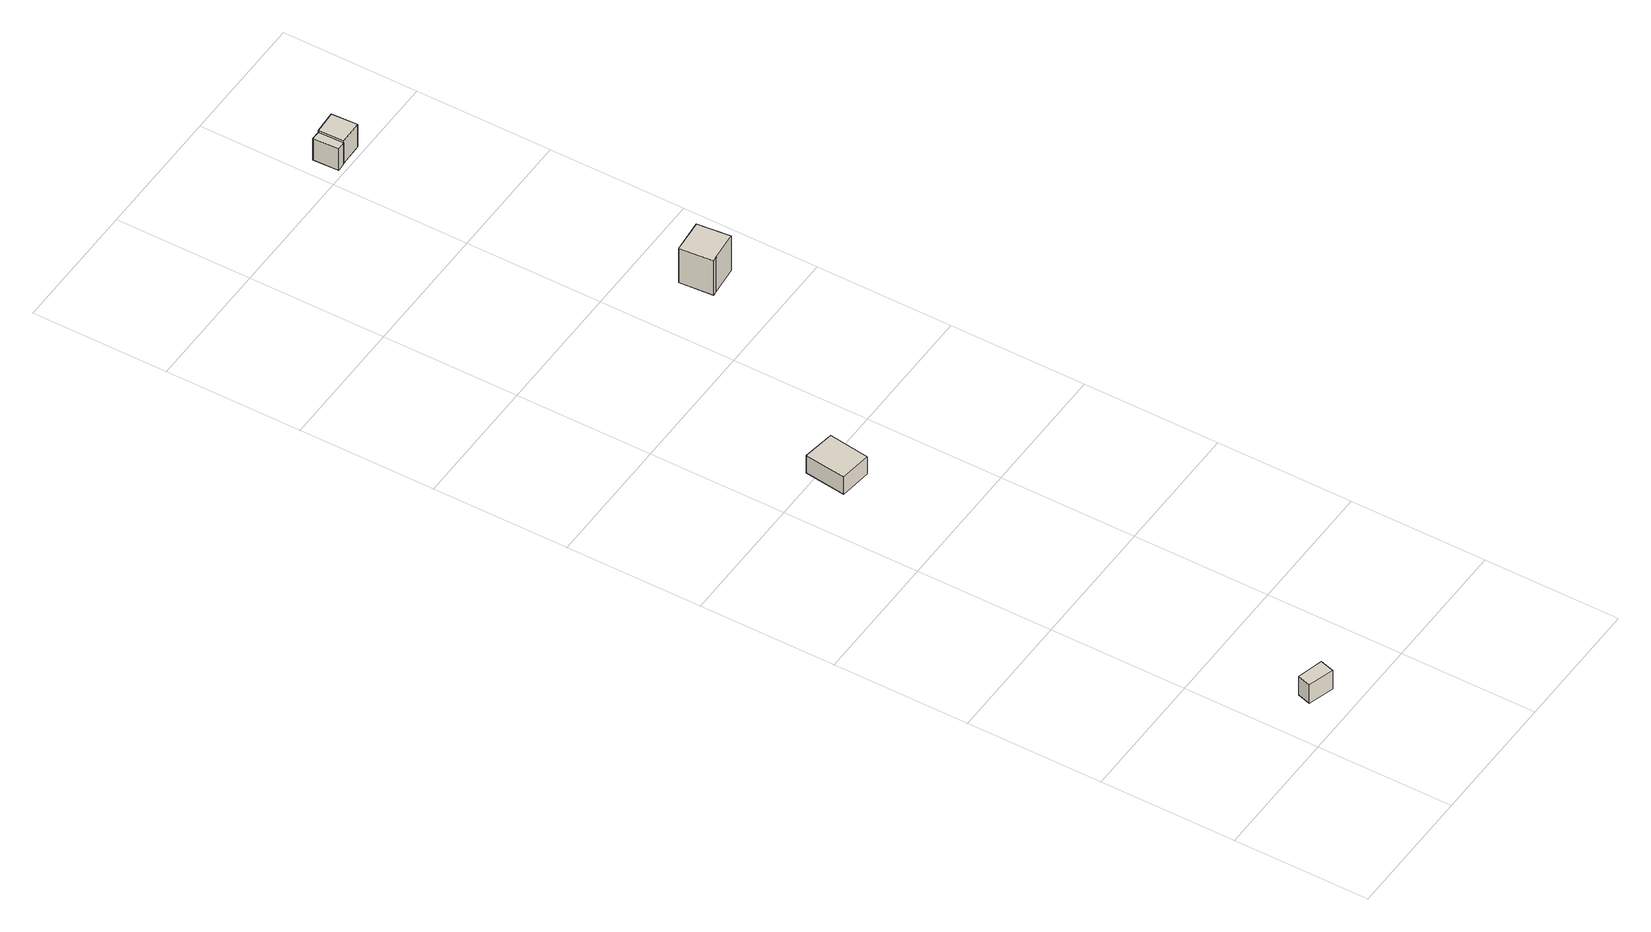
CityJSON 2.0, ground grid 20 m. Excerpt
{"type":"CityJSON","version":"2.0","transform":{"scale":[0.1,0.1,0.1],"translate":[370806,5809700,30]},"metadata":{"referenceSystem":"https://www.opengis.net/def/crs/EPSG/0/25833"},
"CityObjects":{
"building1":{"type":"Building","attributes":{"Gemeindeschluessel":"11000006","BezugspunktDach":"2200","function":"51009_1610","measuredHeight":3.32,"storeysAboveGround":0},"address":[{"country":"Germany","locality":"Berlin"}],"geometry":[{"type":"Solid","lod":"1","boundaries":[[[[0,1,2,3]],[[4,5,6,7]],[[4,7,3,2]],[[5,4,2,1]],[[6,5,1,0]],[[7,6,0,3]]]]}]},
"building2":{"type":"Building","attributes":{"Gemeindeschluessel":"11000006","BezugspunktDach":"2200","function":"31001_1000","measuredHeight":3.08,"storeysAboveGround":1},"address":[{"country":"Germany","locality":"Berlin","thoroughfareNumber":"36 (11)","thoroughfareName":"Königstraße"}],"geometry":[{"type":"Solid","lod":"1","boundaries":[[[[8,9,10,11]],[[12,13,14,15]],[[12,15,11,10]],[[13,12,10,9]],[[14,13,9,8]],[[15,14,8,11]]]]}]},
"building3":{"type":"Building","attributes":{"Gemeindeschluessel":"11000006","BezugspunktDach":"2200","function":"51009_1610","measuredHeight":6.14,"storeysAboveGround":0},"address":[{"country":"Germany","locality":"Berlin"}],"geometry":[{"type":"Solid","lod":"1","boundaries":[[[[16,17,18,19,20]],[[21,22,23,24,25]],[[21,25,20,19]],[[22,21,19,18]],[[23,22,18,17]],[[24,23,17,16]],[[25,24,16,20]]]]}]},
"building4":{"type":"Building","attributes":{"Gemeindeschluessel":"11000006","BezugspunktDach":"2200","function":"51009_1610","measuredHeight":3.86,"storeysAboveGround":0},"address":[{"country":"Germany","locality":"Berlin"}],"geometry":[{"type":"Solid","lod":"1","boundaries":[[[[26,27,28,29]],[[30,31,32,33]],[[30,33,29,28]],[[31,30,28,27]],[[32,31,27,26]],[[33,32,26,29]]]]}]},
"building5":{"type":"Building","attributes":{"Gemeindeschluessel":"11000006","BezugspunktDach":"2200","function":"31001_3070","measuredHeight":4.33,"storeysAboveGround":1},"address":[{"country":"Germany","locality":"Berlin","thoroughfareNumber":"3501","thoroughfareName":"Königstraße"}],"geometry":[{"type":"Solid","lod":"1","boundaries":[[[[34,35,36,37]],[[38,39,40,41]],[[38,41,37,36]],[[39,38,36,35]],[[40,39,35,34]],[[41,40,34,37]]]]}]}
},
"vertices":[
[42,4,109],[48,25,109],[10,35,109],[4,15,109],[10,35,76],[48,25,76],[42,4,76],[4,15,76],
[79,724,83],[87,784,83],[40,791,83],[32,730,83],[40,791,52],[87,784,52],[79,724,52],[32,730,52],
[275,1077,84],[283,1078,84],[325,1082,84],[320,1131,84],[271,1127,84],[320,1131,23],[325,1082,23],[283,1078,23],[275,1077,23],[271,1127,23],
[226,1608,47],[239,1609,47],[238,1646,47],[225,1646,47],[238,1646,9],[239,1609,9],[226,1608,9],[225,1646,9],
[239,1609,50],[274,1610,50],[272,1648,50],[238,1646,50],[272,1648,10],[274,1610,10],[239,1609,10],[238,1646,10]
]}
